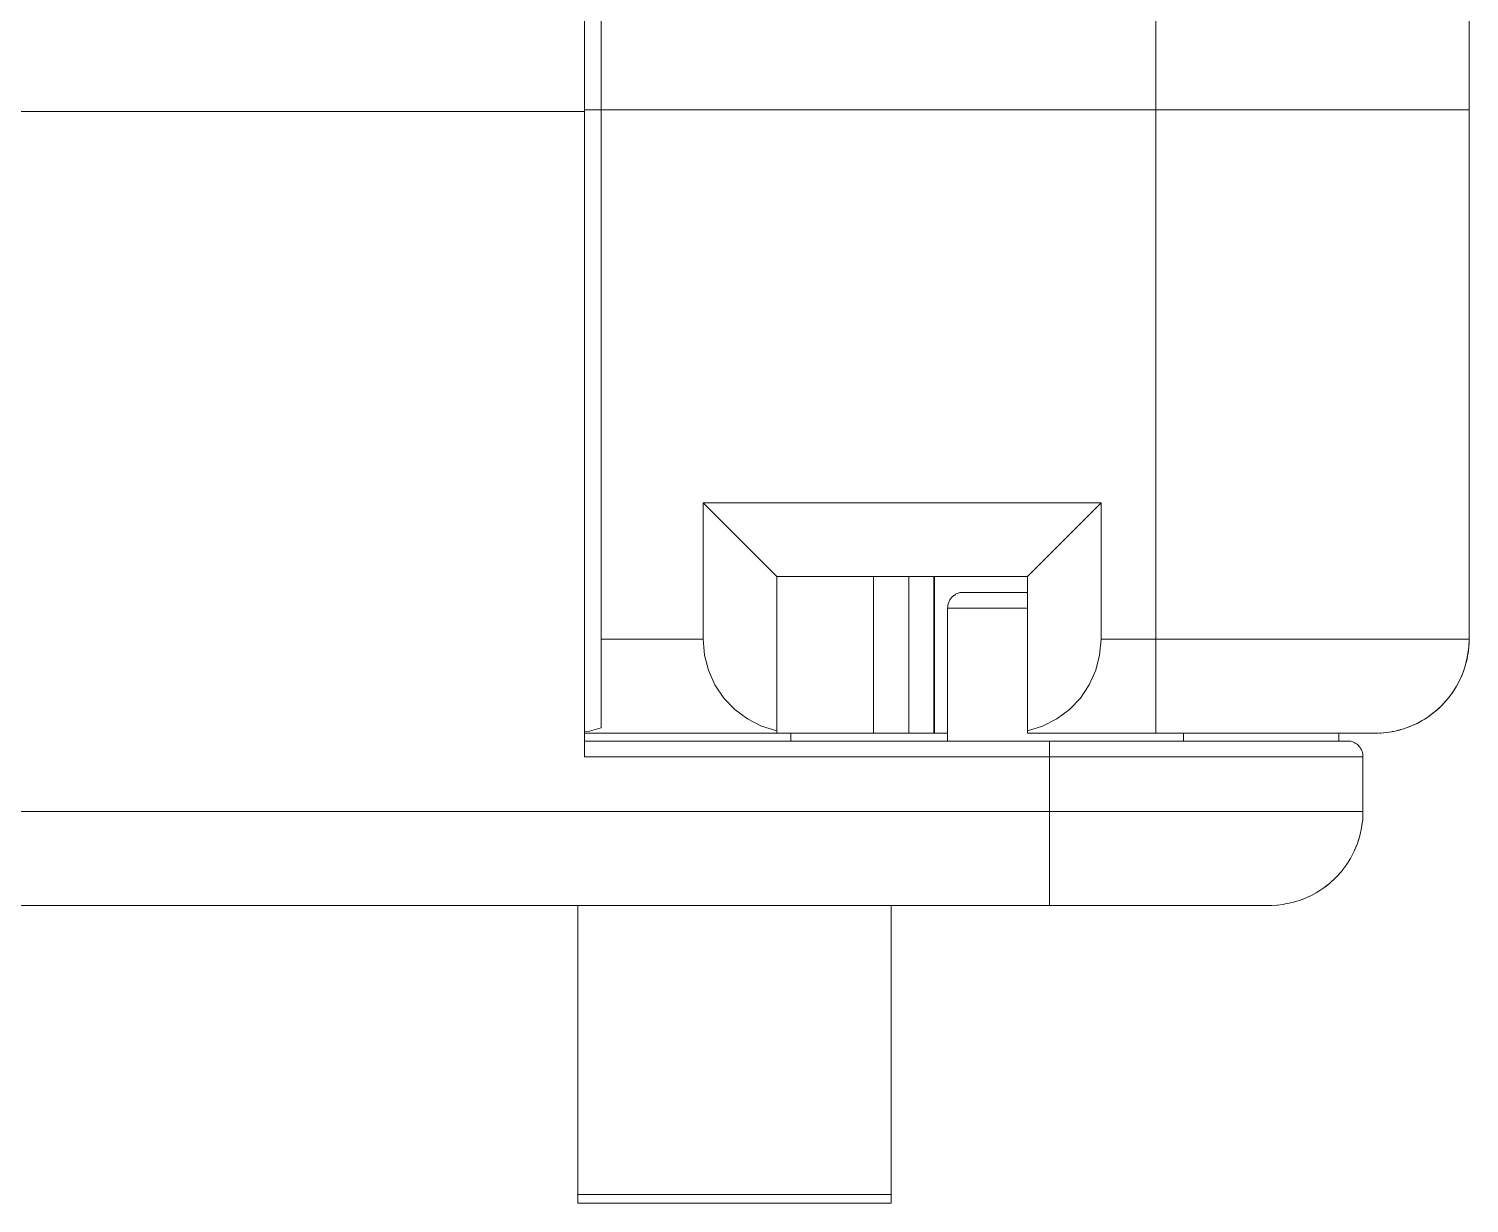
# Model space of a CAD drawing. Header units: inches. Extents: x 0.18 to 4.06, y 0.3 to 3.48.
# Drawn here: x 3.2706 to 3.7455, y 0.7117 to 1.099 of the extents above; entities that cross this region are included whole.
import ezdxf

# ---------------------------------------------------------------- set-up
doc = ezdxf.new("R2010")
doc.units = ezdxf.units.IN
doc.header["$MEASUREMENT"] = 0
doc.layers.add('Layer 1', color=7, linetype='Continuous')

# ---------------------------------------------------------------- blocks, each defined once
blk = doc.blocks.new('block 2')
at = {"layer": 'Layer 1', "color": 250, "lineweight": 18}
for points in [[(3.45378, 1.07181), (3.45378, 1.32545)], [(3.45931, 1.28571), (3.45931, 1.07229)], [(3.64219, 1.28571), (3.64219, 1.07229)], [(3.74554, 1.07229), (3.74554, 1.28571)], [(2.82611, 1.07181), (3.45378, 1.07181)], [(3.45378, 1.07181), (2.82611, 1.07181)], [(3.45931, 1.07229), (3.45378, 1.07229)], [(3.45378, 1.07229), (3.45931, 1.07229)], [(3.45378, 0.85896), (3.45378, 1.07181)], [(3.45492, 1.07229), (3.45931, 1.07229)], [(3.45931, 1.07229), (3.45931, 0.89772)], [(3.64219, 1.07229), (3.45931, 1.07229)], [(3.45931, 1.07229), (3.64219, 1.07229)], [(3.65121, 1.07229), (3.64219, 1.07229)], [(3.64219, 0.89772), (3.64219, 1.07229)], [(3.64219, 1.07229), (3.65121, 1.07229)], [(3.66016, 1.07229), (3.65121, 1.07229)], [(3.65616, 1.07229), (3.65121, 1.07229)], [(3.65121, 1.07229), (3.66016, 1.07229)], [(3.66302, 1.07229), (3.65616, 1.07229)], [(3.66895, 1.07229), (3.66016, 1.07229)], [(3.66016, 1.07229), (3.66895, 1.07229)], [(3.66973, 1.07229), (3.66302, 1.07229)], [(3.67757, 1.07229), (3.66895, 1.07229)], [(3.66895, 1.07229), (3.67757, 1.07229)], [(3.6762, 1.07229), (3.66973, 1.07229)], [(3.68246, 1.07229), (3.6762, 1.07229)], [(3.68587, 1.07229), (3.67757, 1.07229)], [(3.67757, 1.07229), (3.68587, 1.07229)], [(3.68838, 1.07229), (3.68246, 1.07229)], [(3.69385, 1.07229), (3.68587, 1.07229)], [(3.68587, 1.07229), (3.69385, 1.07229)], [(3.69399, 1.07229), (3.68838, 1.07229)], [(3.7015, 1.07229), (3.69385, 1.07229)], [(3.69385, 1.07229), (3.7015, 1.07229)], [(3.69919, 1.07229), (3.69399, 1.07229)], [(3.70398, 1.07229), (3.69919, 1.07229)], [(3.70863, 1.07229), (3.7015, 1.07229)], [(3.7015, 1.07229), (3.70863, 1.07229)], [(3.70831, 1.07229), (3.70397, 1.07229)], [(3.71208, 1.07229), (3.70831, 1.07229)], [(3.71524, 1.07229), (3.70863, 1.07229)], [(3.70863, 1.07229), (3.71524, 1.07229)], [(3.7154, 1.07229), (3.71208, 1.07229)], [(3.72136, 1.07229), (3.71524, 1.07229)], [(3.71524, 1.07229), (3.72136, 1.07229)], [(3.71814, 1.07229), (3.7154, 1.07229)], [(3.72031, 1.07229), (3.71814, 1.07229)], [(3.72686, 1.07229), (3.72136, 1.07229)], [(3.72136, 1.07229), (3.72686, 1.07229)], [(3.73158, 1.07229), (3.72191, 1.07229)], [(3.73168, 1.07229), (3.72686, 1.07229)], [(3.72686, 1.07229), (3.73168, 1.07229)], [(3.73588, 1.07229), (3.73168, 1.07229)], [(3.73168, 1.07229), (3.73588, 1.07229)], [(3.7393, 1.07229), (3.73588, 1.07229)], [(3.73588, 1.07229), (3.7393, 1.07229)], [(3.74203, 1.07229), (3.7393, 1.07229)], [(3.7393, 1.07229), (3.74203, 1.07229)], [(3.74395, 1.07229), (3.74203, 1.07229)], [(3.74203, 1.07229), (3.74395, 1.07229)], [(3.74516, 1.07229), (3.74395, 1.07229)], [(3.74395, 1.07229), (3.74516, 1.07229)], [(3.74554, 1.07229), (3.74516, 1.07229)], [(3.74516, 1.07229), (3.74554, 1.07229)], [(3.74554, 0.89772), (3.74554, 1.07229)], [(3.49291, 0.94268), (3.51719, 0.91839)], [(3.49291, 0.94268), (3.62416, 0.94268)], [(3.49291, 0.89772), (3.49291, 0.94268)], [(3.62416, 0.94268), (3.59987, 0.91839)], [(3.62416, 0.94268), (3.62416, 0.89772)], [(3.51719, 0.86749), (3.51719, 0.91839)], [(3.51758, 0.91839), (3.51719, 0.91839)], [(3.51719, 0.91839), (3.59987, 0.91839)], [(3.51886, 0.91839), (3.51758, 0.91839)], [(3.54265, 0.91839), (3.51758, 0.91839)], [(3.52088, 0.91839), (3.51884, 0.91839)], [(3.52374, 0.91839), (3.52088, 0.91839)], [(3.52741, 0.91839), (3.52374, 0.91839)], [(3.53178, 0.91839), (3.52741, 0.91839)], [(3.53685, 0.91839), (3.53178, 0.91839)], [(3.54265, 0.91839), (3.53685, 0.91839)], [(3.54906, 0.91839), (3.54265, 0.91839)], [(3.56081, 0.91839), (3.54906, 0.91839)], [(3.54906, 0.91839), (3.54906, 0.8667)], [(3.56081, 0.91839), (3.56081, 0.8667)], [(3.56918, 0.91839), (3.56899, 0.91839)], [(3.56899, 0.91839), (3.56899, 0.8667)], [(3.56918, 0.91839), (3.56918, 0.8667)], [(3.59987, 0.91839), (3.59987, 0.86749)], [(3.57559, 0.91218), (3.5754, 0.91195)], [(3.57589, 0.9123), (3.5756, 0.91218)], [(3.57615, 0.91253), (3.57588, 0.9123)], [(3.5764, 0.91267), (3.57615, 0.91253)], [(3.5767, 0.91283), (3.57642, 0.91267)], [(3.57703, 0.9129), (3.5767, 0.91283)], [(3.57731, 0.91302), (3.57702, 0.9129)], [(3.57761, 0.91311), (3.57731, 0.91302)], [(3.57794, 0.91311), (3.57761, 0.91311)], [(3.57826, 0.91318), (3.57794, 0.91311)], [(3.57855, 0.91318), (3.57826, 0.91318)], [(3.57871, 0.91318), (3.57855, 0.91318)], [(3.57882, 0.91318), (3.57871, 0.91318)], [(3.5792, 0.91318), (3.57882, 0.91318)], [(3.57985, 0.91318), (3.5792, 0.91318)], [(3.58077, 0.91318), (3.57985, 0.91318)], [(3.58187, 0.91318), (3.58077, 0.91318)], [(3.58321, 0.91318), (3.58187, 0.91318)], [(3.58484, 0.91318), (3.58321, 0.91318)], [(3.58663, 0.91318), (3.58484, 0.91318)], [(3.58858, 0.91318), (3.58663, 0.91318)], [(3.5908, 0.91318), (3.58858, 0.91318)], [(3.59307, 0.91318), (3.5908, 0.91318)], [(3.59558, 0.91318), (3.59307, 0.91318)], [(3.59819, 0.91318), (3.59557, 0.91318)], [(3.59987, 0.91318), (3.59819, 0.91318)], [(3.57361, 0.90837), (3.5735, 0.90801)], [(3.5735, 0.90801), (3.5735, 0.86412)], [(3.5735, 0.90801), (3.57367, 0.90801)], [(3.57367, 0.90895), (3.57361, 0.90865)], [(3.57361, 0.90866), (3.57361, 0.90837)], [(3.57373, 0.90932), (3.57367, 0.90895)], [(3.57367, 0.90801), (3.57413, 0.90801)], [(3.5738, 0.9096), (3.57373, 0.9093)], [(3.5739, 0.9099), (3.5738, 0.90961)], [(3.57403, 0.91016), (3.5739, 0.9099)], [(3.57415, 0.91046), (3.57403, 0.91016)], [(3.57413, 0.90801), (3.57487, 0.90801)], [(3.57432, 0.91074), (3.57415, 0.91044)], [(3.57452, 0.91104), (3.57432, 0.91074)], [(3.57471, 0.91123), (3.57452, 0.91104)], [(3.57487, 0.91153), (3.57471, 0.91124)], [(3.57513, 0.91176), (3.57487, 0.91153)], [(3.57487, 0.90801), (3.57589, 0.90801)], [(3.5754, 0.91195), (3.57512, 0.91176)], [(3.57589, 0.90801), (3.57719, 0.90801)], [(3.57719, 0.90801), (3.57875, 0.90801)], [(3.57875, 0.90801), (3.58057, 0.90801)], [(3.58057, 0.90801), (3.58266, 0.90801)], [(3.58266, 0.90801), (3.58494, 0.90801)], [(3.58494, 0.90801), (3.5874, 0.90801)], [(3.5874, 0.90801), (3.59014, 0.90801)], [(3.59014, 0.90801), (3.59301, 0.90801)], [(3.59301, 0.90801), (3.596, 0.90801)], [(3.596, 0.90801), (3.59916, 0.90801)], [(3.59916, 0.90801), (3.59987, 0.90801)], [(3.45931, 0.89772), (3.45931, 0.89521)], [(3.45931, 0.89772), (3.49291, 0.89772)], [(3.4934, 0.89248), (3.49291, 0.89772)], [(3.62416, 0.89772), (3.62367, 0.89248)], [(3.64219, 0.89772), (3.62416, 0.89772)], [(3.64219, 0.89772), (3.64219, 0.89505)], [(3.65121, 0.89772), (3.64219, 0.89772)], [(3.66016, 0.89772), (3.65121, 0.89772)], [(3.66895, 0.89772), (3.66016, 0.89772)], [(3.67757, 0.89772), (3.66895, 0.89772)], [(3.68587, 0.89772), (3.67757, 0.89772)], [(3.69385, 0.89772), (3.68587, 0.89772)], [(3.7015, 0.89772), (3.69385, 0.89772)], [(3.70863, 0.89772), (3.7015, 0.89772)], [(3.71524, 0.89772), (3.70863, 0.89772)], [(3.72136, 0.89772), (3.71524, 0.89772)], [(3.72686, 0.89772), (3.72136, 0.89772)], [(3.73168, 0.89772), (3.72686, 0.89772)], [(3.73588, 0.89772), (3.73168, 0.89772)], [(3.7393, 0.89772), (3.73588, 0.89772)], [(3.74203, 0.89772), (3.7393, 0.89772)], [(3.74395, 0.89772), (3.74203, 0.89772)], [(3.74516, 0.89772), (3.74395, 0.89772)], [(3.74554, 0.89772), (3.74516, 0.89772)], [(3.74538, 0.89505), (3.74554, 0.89772)], [(3.74551, 0.89678), (3.74554, 0.89772)], [(3.45931, 0.89521), (3.45931, 0.89271)], [(3.64219, 0.89505), (3.64219, 0.89235)], [(3.74502, 0.89235), (3.74538, 0.89505)], [(3.74502, 0.89235), (3.74516, 0.89297)], [(3.74516, 0.89297), (3.74538, 0.89505)], [(3.74538, 0.89505), (3.74551, 0.89678)], [(3.45931, 0.89271), (3.45931, 0.89021)], [(3.45931, 0.89021), (3.45931, 0.88776)], [(3.49467, 0.88747), (3.4934, 0.89248)], [(3.62367, 0.89248), (3.62237, 0.88747)], [(3.64219, 0.89235), (3.64219, 0.88968)], [(3.64219, 0.88968), (3.64219, 0.88711)], [(3.7437, 0.88711), (3.74447, 0.88968)], [(3.7437, 0.88711), (3.74431, 0.88926)], [(3.74431, 0.88926), (3.74447, 0.88968)], [(3.74447, 0.88968), (3.74502, 0.89235)], [(3.74447, 0.88968), (3.74483, 0.89111)], [(3.74483, 0.89111), (3.74502, 0.89235)], [(3.45931, 0.88776), (3.45931, 0.88539)], [(3.45931, 0.88539), (3.45931, 0.88311)], [(3.49681, 0.88268), (3.49467, 0.88747)], [(3.62237, 0.88747), (3.62021, 0.88268)], [(3.64219, 0.88711), (3.64219, 0.8846)], [(3.64219, 0.8846), (3.64219, 0.88223)], [(3.74138, 0.88223), (3.74261, 0.8846)], [(3.74138, 0.88223), (3.74224, 0.88388)], [(3.74226, 0.88388), (3.74261, 0.8846)], [(3.74261, 0.8846), (3.7437, 0.88711)], [(3.74261, 0.8846), (3.74307, 0.88567)], [(3.74307, 0.88567), (3.7437, 0.88713)], [(3.45931, 0.88311), (3.45931, 0.88089)], [(3.45931, 0.87194), (3.45931, 0.88089)], [(3.45931, 0.88089), (3.45931, 0.87881)], [(3.45931, 0.87881), (3.45931, 0.87686)], [(3.49974, 0.87828), (3.49681, 0.88268)], [(3.62021, 0.88268), (3.61733, 0.87828)], [(3.64219, 0.88223), (3.64219, 0.87995)], [(3.64219, 0.87995), (3.64219, 0.87779)], [(3.73832, 0.87779), (3.73995, 0.87995)], [(3.73832, 0.87779), (3.73923, 0.879)], [(3.73923, 0.879), (3.73995, 0.87995)], [(3.73995, 0.87995), (3.74138, 0.88223)], [(3.73995, 0.87995), (3.74037, 0.8806)], [(3.74037, 0.8806), (3.74138, 0.88223)], [(3.45931, 0.87686), (3.45931, 0.87507)], [(3.45931, 0.87507), (3.45931, 0.87344)], [(3.50333, 0.87451), (3.49974, 0.87827)], [(3.50756, 0.87142), (3.50333, 0.87451)], [(3.6137, 0.87451), (3.60951, 0.87142)], [(3.61733, 0.87828), (3.6137, 0.87451)], [(3.64219, 0.87779), (3.64219, 0.87579)], [(3.64219, 0.87579), (3.64219, 0.874)], [(3.64219, 0.874), (3.64219, 0.87237)], [(3.73314, 0.87302), (3.73445, 0.874)], [(3.73393, 0.87356), (3.73445, 0.874)], [(3.73445, 0.874), (3.73643, 0.87579)], [(3.73445, 0.874), (3.73539, 0.87481)], [(3.73539, 0.87481), (3.73643, 0.87579)], [(3.73643, 0.87579), (3.73832, 0.87779)], [(3.73643, 0.87579), (3.73679, 0.87614)], [(3.73679, 0.87614), (3.73805, 0.87758)], [(3.73805, 0.87758), (3.73832, 0.87779)], [(3.45931, 0.87344), (3.45931, 0.87194)], [(3.45931, 0.87194), (3.45931, 0.87058)], [(3.45931, 0.87058), (3.45931, 0.86944)], [(3.45931, 0.86944), (3.45931, 0.86849)], [(3.51221, 0.86907), (3.50756, 0.87142)], [(3.60951, 0.87142), (3.60486, 0.86907)], [(3.64219, 0.87237), (3.64219, 0.87086)], [(3.64219, 0.87086), (3.64219, 0.86963)], [(3.64219, 0.86963), (3.64219, 0.86863)], [(3.72514, 0.86863), (3.72656, 0.86921)], [(3.72656, 0.86921), (3.72764, 0.86963)], [(3.72693, 0.86933), (3.72747, 0.86956)], [(3.72747, 0.86956), (3.72764, 0.86963)], [(3.72764, 0.86963), (3.72921, 0.87042)], [(3.72764, 0.86963), (3.72833, 0.86998)], [(3.72833, 0.86998), (3.73002, 0.87086)], [(3.72921, 0.87042), (3.73002, 0.87086)], [(3.73002, 0.87086), (3.73161, 0.87184)], [(3.73002, 0.87086), (3.73086, 0.87135)], [(3.73086, 0.87135), (3.73232, 0.87237)], [(3.73161, 0.87184), (3.7323, 0.87237)], [(3.7323, 0.87237), (3.73314, 0.87302)], [(3.7323, 0.87237), (3.73242, 0.87242)], [(3.73242, 0.87242), (3.73393, 0.87356)], [(3.4555, 0.86742), (3.45378, 0.86719)], [(3.45378, 0.8667), (3.51719, 0.8667)], [(3.46661, 0.8667), (3.45378, 0.8667)], [(3.45931, 0.86849), (3.4555, 0.86742)], [(3.46703, 0.8667), (3.46833, 0.8667)], [(3.46833, 0.8667), (3.47037, 0.8667)], [(3.47038, 0.8667), (3.47335, 0.8667)], [(3.47335, 0.8667), (3.47703, 0.8667)], [(3.47703, 0.8667), (3.48149, 0.8667)], [(3.48149, 0.8667), (3.48672, 0.8667)], [(3.48672, 0.8667), (3.49258, 0.8667)], [(3.50893, 0.8667), (3.49916, 0.8667)], [(3.51062, 0.8667), (3.51211, 0.8667)], [(3.51211, 0.8667), (3.51344, 0.8667)], [(3.51719, 0.86749), (3.51221, 0.86907)], [(3.51344, 0.8667), (3.51458, 0.8667)], [(3.51458, 0.8667), (3.51553, 0.8667)], [(3.51553, 0.8667), (3.51632, 0.8667)], [(3.51632, 0.8667), (3.51681, 0.8667)], [(3.51681, 0.8667), (3.51716, 0.8667)], [(3.51719, 0.86705), (3.51719, 0.86749)], [(3.51719, 0.86684), (3.51719, 0.86705)], [(3.51719, 0.8667), (3.51719, 0.86684)], [(3.51719, 0.8667), (3.51758, 0.8667)], [(3.52188, 0.8667), (3.51723, 0.8667)], [(3.51758, 0.8667), (3.51886, 0.8667)], [(3.51886, 0.8667), (3.52088, 0.8667)], [(3.52088, 0.8667), (3.52374, 0.8667)], [(3.52188, 0.8667), (3.52188, 0.86411)], [(3.52374, 0.8667), (3.52741, 0.8667)], [(3.52741, 0.8667), (3.53177, 0.8667)], [(3.53178, 0.8667), (3.53685, 0.8667)], [(3.53685, 0.8667), (3.54265, 0.8667)], [(3.54265, 0.8667), (3.54906, 0.8667)], [(3.54906, 0.8667), (3.56081, 0.8667)], [(3.56081, 0.8667), (3.56243, 0.8667)], [(3.56243, 0.8667), (3.56394, 0.8667)], [(3.56394, 0.8667), (3.5652, 0.8667)], [(3.5652, 0.8667), (3.56634, 0.8667)], [(3.56634, 0.8667), (3.56729, 0.8667)], [(3.56729, 0.8667), (3.56801, 0.8667)], [(3.56801, 0.8667), (3.56852, 0.8667)], [(3.56852, 0.8667), (3.56885, 0.8667)], [(3.56885, 0.8667), (3.56899, 0.8667)], [(3.56899, 0.8667), (3.56918, 0.8667)], [(3.56918, 0.8667), (3.5696, 0.8667)], [(3.5696, 0.8667), (3.57087, 0.8667)], [(3.57087, 0.8667), (3.57299, 0.8667)], [(3.57299, 0.8667), (3.5735, 0.8667)], [(3.60486, 0.86907), (3.59987, 0.86749)], [(3.59987, 0.86749), (3.59987, 0.86705)], [(3.59987, 0.86705), (3.59987, 0.86684)], [(3.59987, 0.86684), (3.59987, 0.8667)], [(3.59987, 0.8667), (3.64219, 0.8667)], [(3.64219, 0.86863), (3.64219, 0.86776)], [(3.64219, 0.86777), (3.64219, 0.86719)], [(3.64219, 0.86719), (3.64219, 0.86684)], [(3.64219, 0.86684), (3.64219, 0.8667)], [(3.64219, 0.8667), (3.64851, 0.8667)], [(3.64851, 0.8667), (3.65476, 0.8667)], [(3.65137, 0.86412), (3.65137, 0.8667)], [(3.65476, 0.8667), (3.6609, 0.8667)], [(3.6609, 0.8667), (3.66693, 0.8667)], [(3.66693, 0.8667), (3.67279, 0.8667)], [(3.67279, 0.8667), (3.67836, 0.8667)], [(3.67836, 0.8667), (3.68369, 0.8667)], [(3.68369, 0.8667), (3.68868, 0.8667)], [(3.68868, 0.8667), (3.69333, 0.8667)], [(3.69333, 0.8667), (3.69763, 0.8667)], [(3.69763, 0.8667), (3.70147, 0.8667)], [(3.70147, 0.8667), (3.70485, 0.8667)], [(3.70252, 0.86412), (3.70252, 0.8667)], [(3.70485, 0.8667), (3.70775, 0.8667)], [(3.70775, 0.8667), (3.71017, 0.8667)], [(3.71017, 0.8667), (3.71208, 0.8667)], [(3.71208, 0.8667), (3.71345, 0.8667)], [(3.71345, 0.8667), (3.71424, 0.8667)], [(3.71424, 0.8667), (3.71452, 0.8667)], [(3.71452, 0.8667), (3.71547, 0.86677)], [(3.71547, 0.86677), (3.71726, 0.86684)], [(3.71596, 0.86677), (3.71647, 0.86677)], [(3.71647, 0.86677), (3.71726, 0.86684)], [(3.71726, 0.86684), (3.71833, 0.867)], [(3.71726, 0.86684), (3.71736, 0.86684)], [(3.71736, 0.86684), (3.71924, 0.86712)], [(3.71833, 0.867), (3.71908, 0.86705)], [(3.71924, 0.86712), (3.71989, 0.86719)], [(3.71989, 0.86719), (3.72113, 0.86742)], [(3.71989, 0.86719), (3.72022, 0.86728)], [(3.72022, 0.86728), (3.72061, 0.86735)], [(3.72113, 0.86742), (3.72256, 0.86777)], [(3.72156, 0.86754), (3.72208, 0.8677)], [(3.72208, 0.8677), (3.72256, 0.86777)], [(3.72256, 0.86777), (3.72389, 0.86819)], [(3.72256, 0.86777), (3.72298, 0.86791)], [(3.72389, 0.86819), (3.72514, 0.86863)], [(3.72482, 0.86849), (3.72513, 0.86863)], [(3.72514, 0.86863), (3.72572, 0.86884)], [(3.72572, 0.86884), (3.7265, 0.86913)], [(3.60719, 0.86412), (3.45378, 0.86412)], [(3.5735, 0.86412), (3.45378, 0.86412)], [(3.61577, 0.86412), (3.60719, 0.86412)], [(3.60719, 0.86412), (3.60719, 0.86412)], [(3.60719, 0.86407), (3.60719, 0.86412)], [(3.60719, 0.86396), (3.60719, 0.86407)], [(3.60719, 0.86384), (3.60719, 0.86396)], [(3.60719, 0.8637), (3.60719, 0.86384)], [(3.60719, 0.86347), (3.60719, 0.8637)], [(3.60719, 0.86319), (3.60719, 0.86347)], [(3.60719, 0.86298), (3.60719, 0.86319)], [(3.60719, 0.86263), (3.60719, 0.86298)], [(3.60719, 0.86233), (3.60719, 0.86263)], [(3.60719, 0.86198), (3.60719, 0.86233)], [(3.60719, 0.86156), (3.60719, 0.86198)], [(3.60719, 0.86119), (3.60719, 0.86156)], [(3.60719, 0.86075), (3.60719, 0.86119)], [(3.60719, 0.86033), (3.60719, 0.86075)], [(3.60719, 0.85989), (3.60719, 0.86033)], [(3.60719, 0.85947), (3.60719, 0.85989)], [(3.62426, 0.86412), (3.61577, 0.86412)], [(3.63258, 0.86412), (3.62426, 0.86412)], [(3.64076, 0.86412), (3.63258, 0.86412)], [(3.6487, 0.86412), (3.64076, 0.86412)], [(3.65632, 0.86412), (3.6487, 0.86412)], [(3.70538, 0.86412), (3.65137, 0.86412)], [(3.66351, 0.86412), (3.65632, 0.86412)], [(3.67032, 0.86412), (3.66351, 0.86412)], [(3.6766, 0.86412), (3.67032, 0.86412)], [(3.68239, 0.86412), (3.6766, 0.86412)], [(3.6876, 0.86412), (3.68239, 0.86412)], [(3.69222, 0.86412), (3.6876, 0.86412)], [(3.69617, 0.86412), (3.69222, 0.86412)], [(3.69945, 0.86412), (3.69617, 0.86412)], [(3.70199, 0.86412), (3.69945, 0.86412)], [(3.70385, 0.86412), (3.70199, 0.86412)], [(3.70501, 0.86412), (3.70385, 0.86412)], [(3.70538, 0.86412), (3.70501, 0.86412)], [(3.7055, 0.86412), (3.70538, 0.86412)], [(3.70547, 0.86412), (3.70538, 0.86412)], [(3.7058, 0.86412), (3.70547, 0.86412)], [(3.7058, 0.86412), (3.70551, 0.86412)], [(3.70615, 0.86412), (3.7058, 0.86412)], [(3.70626, 0.86407), (3.7058, 0.86412)], [(3.70626, 0.86407), (3.70615, 0.86412)], [(3.70645, 0.86407), (3.70626, 0.86407)], [(3.70671, 0.86396), (3.70626, 0.86407)], [(3.70671, 0.86396), (3.70645, 0.86407)], [(3.70717, 0.86384), (3.70671, 0.86396)], [(3.70756, 0.8637), (3.70717, 0.86384)], [(3.70794, 0.86347), (3.70756, 0.8637)], [(3.70834, 0.86319), (3.70794, 0.86347)], [(3.7087, 0.86298), (3.70834, 0.86319)], [(3.70903, 0.86263), (3.7087, 0.86298)], [(3.70931, 0.86233), (3.70901, 0.86263)], [(3.70957, 0.86198), (3.70931, 0.86233)], [(3.70984, 0.86156), (3.70956, 0.86198)], [(3.71006, 0.86119), (3.70984, 0.86156)], [(3.71022, 0.86075), (3.71006, 0.86119)], [(3.71038, 0.86033), (3.71022, 0.86075)], [(3.71045, 0.85989), (3.71038, 0.86033)], [(3.71052, 0.85947), (3.71045, 0.85989)], [(3.45378, 0.85896), (3.60719, 0.85896)], [(3.60719, 0.85896), (3.60719, 0.85947)], [(3.60719, 0.85896), (3.60719, 0.84092)], [(3.60719, 0.85896), (3.61621, 0.85896)], [(3.61621, 0.85896), (3.62517, 0.85896)], [(3.62517, 0.85896), (3.63395, 0.85896)], [(3.63395, 0.85896), (3.64255, 0.85896)], [(3.64255, 0.85896), (3.65085, 0.85896)], [(3.65085, 0.85896), (3.6589, 0.85896)], [(3.6589, 0.85896), (3.66648, 0.85896)], [(3.66648, 0.85896), (3.67364, 0.85896)], [(3.67364, 0.85896), (3.68025, 0.85896)], [(3.68025, 0.85896), (3.6864, 0.85896)], [(3.6864, 0.85896), (3.69183, 0.85896)], [(3.69183, 0.85896), (3.69668, 0.85896)], [(3.69668, 0.85896), (3.70085, 0.85896)], [(3.70085, 0.85896), (3.70431, 0.85896)], [(3.70431, 0.85896), (3.70701, 0.85896)], [(3.70701, 0.85896), (3.70896, 0.85896)], [(3.70896, 0.85896), (3.71017, 0.85896)], [(3.71017, 0.85896), (3.71052, 0.85896)], [(3.71052, 0.85896), (3.71052, 0.85947)], [(3.71052, 0.84092), (3.71052, 0.85896)], [(2.82611, 0.84092), (3.60719, 0.84092)], [(3.60719, 0.84092), (3.60719, 0.83819)], [(3.60719, 0.84092), (3.61621, 0.84092)], [(3.61621, 0.84092), (3.62517, 0.84092)], [(3.62517, 0.84092), (3.63395, 0.84092)], [(3.63395, 0.84092), (3.64255, 0.84092)], [(3.64255, 0.84092), (3.65085, 0.84092)], [(3.65085, 0.84092), (3.6589, 0.84092)], [(3.6589, 0.84092), (3.66648, 0.84092)], [(3.66648, 0.84092), (3.67364, 0.84092)], [(3.67364, 0.84092), (3.68025, 0.84092)], [(3.68025, 0.84092), (3.6864, 0.84092)], [(3.6864, 0.84092), (3.69183, 0.84092)], [(3.69183, 0.84092), (3.69668, 0.84092)], [(3.69668, 0.84092), (3.70085, 0.84092)], [(3.70085, 0.84092), (3.70431, 0.84092)], [(3.70431, 0.84092), (3.70701, 0.84092)], [(3.70701, 0.84092), (3.70896, 0.84092)], [(3.70896, 0.84092), (3.71017, 0.84092)], [(3.71017, 0.84092), (3.71052, 0.84092)], [(3.71042, 0.83819), (3.71052, 0.84092)], [(3.71045, 0.839), (3.71052, 0.84092)], [(3.60719, 0.83819), (3.60719, 0.83554)], [(3.71006, 0.83554), (3.71042, 0.83819)], [(3.71006, 0.83554), (3.71026, 0.8371)], [(3.71026, 0.8371), (3.71042, 0.83819)], [(3.71042, 0.83819), (3.71045, 0.839)], [(3.60719, 0.83554), (3.60719, 0.83291)], [(3.60719, 0.83291), (3.60719, 0.8303)], [(3.70866, 0.83031), (3.70948, 0.83291)], [(3.70866, 0.83031), (3.70905, 0.83154)], [(3.70905, 0.83154), (3.70948, 0.83291)], [(3.70948, 0.83291), (3.71006, 0.83554)], [(3.60719, 0.83031), (3.60719, 0.8278)], [(3.60719, 0.8278), (3.60719, 0.82539)], [(3.70636, 0.82539), (3.70762, 0.8278)], [(3.7068, 0.82624), (3.70762, 0.8278)], [(3.70762, 0.8278), (3.70866, 0.83031)], [(3.70762, 0.8278), (3.70843, 0.82969)], [(3.70843, 0.82969), (3.70866, 0.83031)], [(3.60719, 0.82539), (3.60719, 0.82315)], [(3.60719, 0.82315), (3.60719, 0.82099)], [(3.70329, 0.82099), (3.70492, 0.82315)], [(3.70366, 0.82145), (3.70492, 0.82315)], [(3.70492, 0.82315), (3.70636, 0.82539)], [(3.70492, 0.82315), (3.70587, 0.82457)], [(3.70587, 0.82457), (3.70636, 0.82539)], [(3.70636, 0.82539), (3.7068, 0.82624)], [(3.60719, 0.82099), (3.60719, 0.81901)], [(3.60719, 0.81901), (3.60719, 0.81715)], [(3.60719, 0.81715), (3.60719, 0.8155)], [(3.69815, 0.81615), (3.69945, 0.81715)], [(3.69822, 0.81615), (3.69945, 0.81715)], [(3.69945, 0.81715), (3.70149, 0.81901)], [(3.69945, 0.81715), (3.69968, 0.81736)], [(3.69968, 0.81736), (3.70108, 0.81866)], [(3.70108, 0.81866), (3.70147, 0.81901)], [(3.70147, 0.81901), (3.70329, 0.82099)], [(3.70147, 0.81901), (3.70241, 0.82001)], [(3.70241, 0.82001), (3.70328, 0.82099)], [(3.70329, 0.82099), (3.70366, 0.82145)], [(3.60719, 0.8155), (3.60719, 0.81405)], [(3.60719, 0.81406), (3.60719, 0.81285)], [(3.60719, 0.81285), (3.60719, 0.81178)], [(3.69015, 0.81178), (3.69157, 0.81234)], [(3.69015, 0.81178), (3.6916, 0.81234)], [(3.69157, 0.81234), (3.69262, 0.81285)], [(3.69161, 0.81234), (3.69262, 0.81285)], [(3.69262, 0.81285), (3.69333, 0.81312)], [(3.69262, 0.81285), (3.69333, 0.81312)], [(3.69333, 0.81312), (3.69506, 0.81406)], [(3.69333, 0.81312), (3.69506, 0.81406)], [(3.69506, 0.81406), (3.69662, 0.81508)], [(3.69506, 0.81406), (3.69662, 0.81508)], [(3.69662, 0.81508), (3.69731, 0.8155)], [(3.69662, 0.81508), (3.69731, 0.8155)], [(3.69731, 0.8155), (3.69815, 0.81615)], [(3.69731, 0.8155), (3.69822, 0.81615)], [(2.82611, 0.8099), (3.60719, 0.8099)], [(3.45159, 0.8099), (3.45159, 0.71459)], [(3.55489, 0.71459), (3.55489, 0.8099)], [(3.60719, 0.81178), (3.60719, 0.81097)], [(3.60719, 0.81097), (3.60719, 0.81041)], [(3.60719, 0.81041), (3.60719, 0.81006)], [(3.60719, 0.81006), (3.60719, 0.8099)], [(3.60719, 0.8099), (3.61351, 0.8099)], [(3.61351, 0.8099), (3.61979, 0.8099)], [(3.61979, 0.8099), (3.62595, 0.8099)], [(3.62595, 0.8099), (3.63197, 0.8099)], [(3.63197, 0.8099), (3.63777, 0.8099)], [(3.63777, 0.8099), (3.64337, 0.8099)], [(3.64337, 0.8099), (3.6487, 0.8099)], [(3.6487, 0.8099), (3.65369, 0.8099)], [(3.65369, 0.8099), (3.65834, 0.8099)], [(3.65834, 0.8099), (3.6626, 0.8099)], [(3.6626, 0.8099), (3.66648, 0.8099)], [(3.66648, 0.8099), (3.66983, 0.8099)], [(3.66983, 0.8099), (3.67279, 0.8099)], [(3.67279, 0.8099), (3.67517, 0.8099)], [(3.67517, 0.8099), (3.67709, 0.8099)], [(3.67709, 0.8099), (3.67843, 0.8099)], [(3.67843, 0.8099), (3.67927, 0.8099)], [(3.67927, 0.8099), (3.6795, 0.8099)], [(3.6795, 0.8099), (3.68044, 0.8099)], [(3.6795, 0.8099), (3.68044, 0.8099)], [(3.68044, 0.8099), (3.68223, 0.81006)], [(3.68044, 0.8099), (3.68223, 0.81006)], [(3.68223, 0.81006), (3.68236, 0.81006)], [(3.68223, 0.81006), (3.68236, 0.81006)], [(3.68236, 0.81006), (3.68425, 0.81025)], [(3.68236, 0.81006), (3.68425, 0.81025)], [(3.68425, 0.81025), (3.6849, 0.81041)], [(3.68425, 0.81025), (3.6849, 0.81041)], [(3.6849, 0.81041), (3.68613, 0.81062)], [(3.6849, 0.81041), (3.68613, 0.81062)], [(3.68613, 0.81062), (3.68758, 0.81097)], [(3.68613, 0.81062), (3.68758, 0.81097)], [(3.68757, 0.81097), (3.68796, 0.81106)], [(3.68757, 0.81097), (3.68799, 0.81106)], [(3.68799, 0.81106), (3.68982, 0.81162)], [(3.68982, 0.81169), (3.69015, 0.81178)], [(3.68982, 0.81162), (3.69015, 0.81178)], [(3.45159, 0.71459), (3.45159, 0.71172)], [(3.45159, 0.71459), (3.55489, 0.71459)], [(3.55489, 0.71172), (3.55489, 0.71459)], [(3.45159, 0.71172), (3.55489, 0.71172)]]:
    blk.add_lwpolyline(points, dxfattribs=at)

msp = doc.modelspace()

# ---------------------------------------------------------------- block references
at = {"layer": 'Layer 1'}
msp.add_blockref('block 2', (0, 0), dxfattribs=at)

doc.saveas('drawing.dxf')
